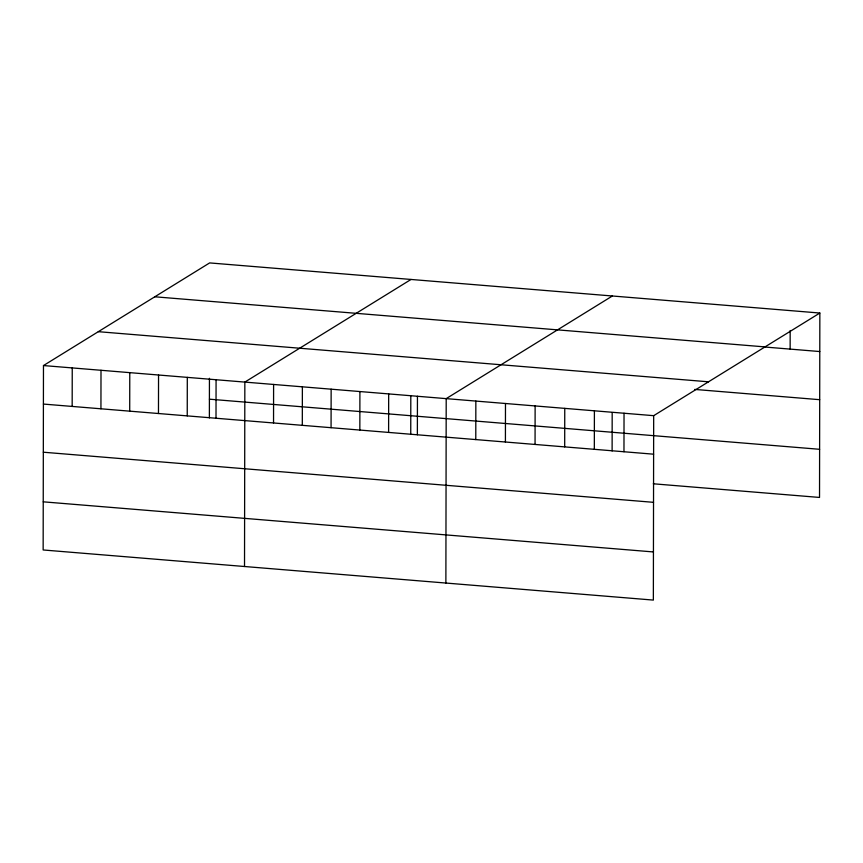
<?xml version="1.0" encoding="UTF-8"?>
<svg xmlns="http://www.w3.org/2000/svg" width="863" height="863" viewBox="0 0 863 863"><rect width="100%" height="100%" fill="white"/><g stroke="black" fill="none" stroke-linecap="round" stroke-linejoin="round"><path stroke-width="1.29" d="M819.85 313.032L209.644 262.913L43.474 365.556L43.15 549.968L653.356 600.087L653.679 415.675L819.85 313.032L819.526 497.444L653.291 483.787M72.168 406.43L72.244 367.918M100.939 408.792L101.003 370.281M129.709 411.155L129.774 372.643M158.468 413.517L158.544 375.006M187.239 415.88L187.303 377.368M209.375 417.897L209.439 378.296M216.009 418.242L216.074 379.731M244.52 566.506L244.844 382.093L411.015 279.45M273.539 422.967L273.603 384.456M302.309 425.33L302.374 386.818M331.068 427.692L331.144 389.181M359.839 430.054L359.903 391.543M388.609 432.417L388.674 393.906M410.745 434.445L410.81 396.139M417.368 434.779L417.444 396.268M445.88 583.043L446.203 398.63L612.385 295.987M475.783 439.58L475.847 401.068M505.416 442.018L505.481 403.506M535.06 444.445L535.125 405.934M564.693 446.883L564.758 408.372M594.327 449.321L594.402 410.81M612.115 450.982L612.18 412.676M623.971 451.748L624.035 413.237M790.141 349.105L790.174 330.518M154.811 296.786L765.017 346.904M764.37 346.991L819.785 351.543M98.306 331.683L708.512 381.802M694.704 389.418L819.699 399.688M43.474 365.556L653.679 415.675M209.407 399.181L819.613 449.299M43.409 404.067L653.604 454.186M43.323 452.212L653.528 502.331M43.236 501.824L653.442 551.942"/></g></svg>
